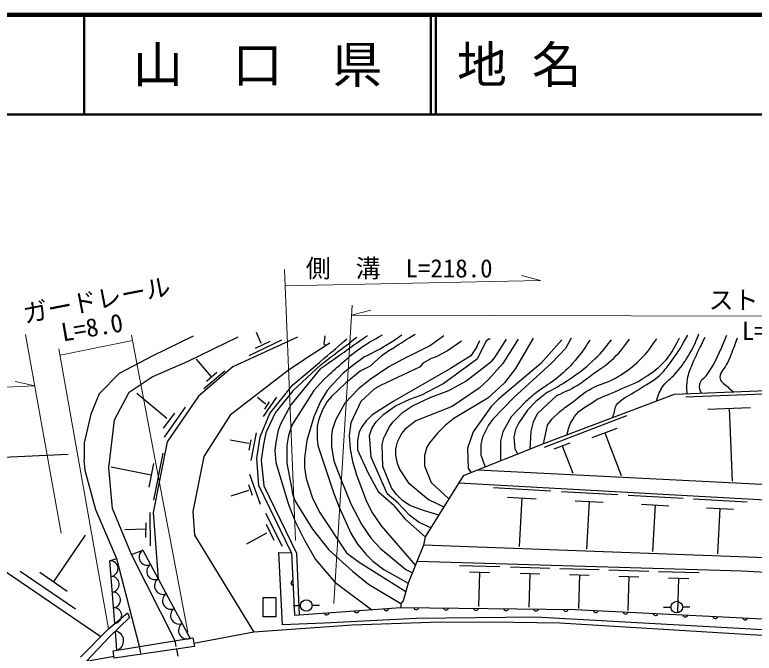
# Model space of a CAD drawing. Units: millimetres, scale not verified. Extents: x 40000 to 680000, y 20000 to 380000.
# Drawn here: x 326038 to 400172, y 315993 to 380000 of the extents above; entities that cross this region are included whole.
import ezdxf
from ezdxf.enums import TextEntityAlignment as Align

# ---------------------------------------------------------------- set-up
doc = ezdxf.new("R2010")
doc.units = ezdxf.units.MM
doc.header["$LTSCALE"] = 1000
for name, color, linetype, lineweight in [('M-BGD', 7, 'Continuous', 25), ('M-STR-HTXT', 7, 'Continuous', 13), ('M-STR-STR1', 1, 'Continuous', 25), ('M-TTL', 2, 'Continuous', 140), ('M-TTL-LINE', 7, 'Continuous', 50)]:
    doc.layers.add(name, color=color, linetype=linetype, lineweight=lineweight)
doc.layers.add('M-TTL-TXT', color=7, linetype='Continuous')
doc.styles.add('ＭＳ ゴシック', font='')
doc.styles.get('ＭＳ ゴシック').set_extended_font_data('MS Gothic')

msp = doc.modelspace()

# ---------------------------------------------------------------- linework, layer by layer
at = {"layer": 'M-BGD'}
for p, q in [((357108, 347825), (357023, 346978)), ((352768, 347384), (349515, 345804)), ((351622, 347244), (350147, 346542)), ((357616, 347063), (355753, 345878)), ((357023, 346978), (357193, 346894)), ((370838, 347287), (369416, 346313)), ((372365, 346708), (372658, 347345)), ((373279, 347232), (372433, 345539)), ((373533, 347486), (373279, 347232)), ((373703, 347486), (373533, 347486)), ((375311, 347486), (374126, 345624)), ((376497, 347486), (374973, 345031)), ((378021, 347571), (376243, 344523)), ((380899, 347402), (378783, 345031)), ((381831, 347571), (381238, 346555)), ((365405, 345708), (367626, 346813)), ((369416, 346313), (368284, 345708)), ((372365, 346708), (371755, 345793)), ((381238, 346555), (379883, 345116)), ((345772, 343695), (344249, 345469)), ((355753, 345878), (353467, 344354)), ((361087, 345708), (360071, 344946)), ((362865, 345878), (361680, 344777)), ((365405, 345708), (363543, 344692)), ((367776, 345539), (366929, 345031)), ((368284, 345708), (367776, 345539)), ((368961, 342999), (372433, 345539)), ((371755, 345793), (369723, 344523)), ((374126, 345624), (373757, 345218)), ((360071, 344946), (358954, 344055)), ((361680, 344777), (360664, 344269)), ((366929, 345031), (366675, 344692)), ((371247, 343253), (373757, 345218)), ((374973, 345031), (373533, 343422)), ((378783, 345031), (374549, 341475)), ((379883, 345116), (376073, 341644)), ((347085, 344279), (344998, 342486)), ((346294, 344144), (345251, 343247)), ((353467, 344354), (347625, 339866)), ((356685, 344523), (353721, 340882)), ((358954, 344055), (357870, 342914)), ((360664, 344269), (360071, 343761)), ((363543, 344692), (361680, 343422)), ((366675, 344692), (362696, 342830)), ((369723, 344523), (363966, 341221)), ((376243, 344523), (375142, 343084)), ((357023, 343422), (356007, 342322)), ((360071, 343761), (359225, 343084)), ((361680, 343422), (360495, 342491)), ((369554, 342322), (371247, 343253)), ((373533, 343422), (372602, 342576)), ((357870, 342914), (357362, 342322)), ((359225, 343084), (357785, 341729)), ((362696, 342830), (362103, 342491)), ((366845, 341898), (368961, 342999)), ((372602, 342576), (369893, 340713)), ((375142, 343084), (373449, 341560)), ((334502, 341983), (333655, 339951)), ((341271, 339525), (338287, 342017)), ((356007, 342322), (353806, 338850)), ((357362, 342322), (356685, 341221)), ((360495, 342491), (359140, 341052)), ((362103, 342491), (360749, 341221)), ((365659, 341475), (366845, 341898)), ((367691, 341644), (369554, 342322)), ((379460, 342152), (378275, 341221)), ((380391, 341814), (378444, 340036)), ((393315, 341683), (401914, 342017)), ((352271, 341672), (350937, 339729)), ((351545, 341204), (351089, 340455)), ((356685, 341221), (356007, 339697)), ((357362, 341221), (356939, 340459)), ((357785, 341729), (357362, 341221)), ((359140, 341052), (358209, 339358)), ((360749, 341221), (359733, 339104)), ((363966, 341221), (361849, 339866)), ((364220, 340798), (365659, 341475)), ((365913, 340798), (367691, 341644)), ((373449, 341560), (370062, 339528)), ((374549, 341475), (373787, 340713)), ((376073, 341644), (373957, 339443)), ((377259, 341221), (375819, 339697)), ((378275, 341221), (377428, 340374)), ((343114, 340666), (341008, 337664)), ((353721, 340882), (352705, 339020)), ((356939, 340459), (356515, 339443)), ((363035, 339951), (364220, 340798)), ((364897, 340120), (365913, 340798)), ((369893, 340713), (366252, 339274)), ((373787, 340713), (372009, 338173)), ((377428, 340374), (376581, 339104)), ((395515, 340476), (399815, 340644)), ((397665, 340560), (397950, 333250)), ((333655, 339951), (332978, 337072)), ((342043, 340069), (340902, 338559)), ((347625, 339866), (345001, 335718)), ((356007, 339697), (355330, 337326)), ((361849, 339866), (361257, 339274)), ((362273, 339189), (363035, 339951)), ((363966, 339189), (364897, 340120)), ((375819, 339697), (374973, 338173)), ((378444, 340036), (378021, 339189)), ((379883, 339443), (380645, 340205)), ((382370, 337883), (387412, 339810)), ((352705, 339020), (352451, 338342)), ((353806, 338850), (353467, 337834)), ((356515, 339443), (356346, 338766)), ((358209, 339358), (357870, 338342)), ((359733, 339104), (359563, 337834)), ((361257, 339274), (360833, 338681)), ((361849, 338512), (362273, 339189)), ((363627, 338766), (363966, 339189)), ((366252, 339274), (365151, 338427)), ((369215, 338850), (368453, 338088)), ((370062, 339528), (369215, 338850)), ((373533, 338850), (372941, 337665)), ((373957, 339443), (373533, 338850)), ((376581, 339104), (376243, 338427)), ((378021, 339189), (377767, 338258)), ((379037, 336988), (379460, 338850)), ((379460, 338850), (379883, 339443)), ((350223, 338079), (349696, 335306)), ((352451, 338342), (352197, 337157)), ((356346, 338766), (356346, 337496)), ((357870, 338342), (357785, 337750)), ((360579, 338173), (360410, 337326)), ((360833, 338681), (360579, 338173)), ((361595, 337834), (361849, 338512)), ((363035, 337580), (363627, 338766)), ((365151, 338427), (364813, 338004)), ((368453, 338088), (367607, 337072)), ((372009, 338173), (371417, 336564)), ((374973, 338173), (374719, 337242)), ((376243, 338427), (376073, 337665)), ((377767, 338258), (377687, 336415)), ((383919, 337609), (386441, 338572)), ((385180, 338090), (386818, 333804)), ((349720, 337377), (349509, 336359)), ((353467, 337834), (353298, 336818)), ((355330, 337326), (355076, 335548)), ((356346, 337496), (356431, 336818)), ((357785, 337750), (357785, 336649)), ((359563, 337834), (359648, 336480)), ((360410, 337326), (360410, 336395)), ((361765, 335633), (361595, 337834)), ((362865, 336903), (363035, 337580)), ((364813, 338004), (364389, 337157)), ((372941, 337665), (372771, 336903)), ((376073, 337665), (376158, 336480)), ((379141, 336650), (382352, 337876)), ((332978, 337072), (332978, 335379)), ((352197, 337157), (352113, 336310)), ((353298, 336818), (353298, 335040)), ((356431, 336818), (358039, 331992)), ((357785, 336649), (358039, 335294)), ((362950, 334702), (362865, 336903)), ((364389, 337157), (364220, 336480)), ((367353, 336649), (367099, 335802)), ((367607, 337072), (367353, 336649)), ((372771, 336903), (372771, 335887)), ((374719, 337242), (374719, 335260)), ((380128, 336475), (381733, 337088)), ((380930, 336781), (381973, 334053)), ((324863, 335663), (331377, 335939)), ((340883, 336042), (339940, 331339)), ((352113, 336310), (352197, 335125)), ((359648, 336480), (359902, 335210)), ((360410, 336395), (361426, 334109)), ((364220, 336480), (364220, 335802)), ((371417, 336564), (371501, 334532)), ((372771, 335887), (373185, 334647)), ((376158, 336480), (376462, 335947)), ((345001, 335718), (343900, 330214)), ((352197, 335125), (353467, 330892)), ((355076, 335548), (355076, 334617)), ((358039, 335294), (358717, 333432)), ((359902, 335210), (360325, 333770)), ((363373, 331992), (361765, 335633)), ((364220, 335802), (364389, 335040)), ((367099, 335802), (367099, 334786)), ((339706, 333832), (335708, 334633)), ((339941, 335008), (339470, 332656)), ((353298, 335040), (353806, 332416)), ((355076, 334617), (355245, 333516)), ((363797, 332585), (362950, 334702)), ((364389, 335040), (364643, 334363)), ((364643, 334363), (365490, 333093)), ((367099, 334786), (367776, 333093)), ((371501, 334532), (371755, 334109)), ((349567, 333946), (350644, 330950)), ((360325, 333770), (361257, 331315)), ((361426, 334109), (362520, 332136)), ((349485, 332904), (349848, 331851)), ((355245, 333516), (355838, 331654)), ((358717, 333432), (359733, 330976)), ((365490, 333093), (367522, 331400)), ((367776, 333093), (369564, 331484)), ((349485, 332307), (347706, 331722)), ((353806, 332416), (353882, 331946)), ((364051, 330807), (362520, 332136)), ((364305, 331908), (363797, 332585)), ((374043, 332591), (379796, 332268)), ((380860, 332208), (386483, 331892)), ((353882, 331946), (354145, 331230)), ((355838, 331654), (356600, 330130)), ((358039, 331992), (358547, 330638)), ((363373, 331992), (364427, 331105)), ((364897, 331315), (364305, 331908)), ((367522, 331400), (369059, 330676)), ((375432, 331647), (378309, 331486)), ((376871, 331566), (376596, 326676)), ((387545, 331833), (393040, 331524)), ((394101, 331465), (399470, 331163)), ((353467, 330892), (354145, 329198)), ((354145, 331230), (355881, 328420)), ((359733, 330976), (360833, 328860)), ((361257, 331315), (361849, 330130)), ((364051, 330807), (365151, 329452)), ((365659, 329791), (364389, 331146)), ((365659, 330807), (364897, 331315)), ((367014, 330299), (365659, 330807)), ((382218, 331286), (385030, 331128)), ((383624, 331207), (383356, 326427)), ((388873, 330931), (391620, 330777)), ((390246, 330854), (389984, 326184)), ((339573, 330085), (339608, 326768)), ((343900, 330214), (344069, 327844)), ((351170, 330025), (352832, 326725)), ((356600, 330130), (359309, 326066)), ((358547, 330638), (359733, 328013)), ((361849, 330130), (362781, 328775)), ((368543, 329849), (367014, 330299)), ((395398, 330584), (398083, 330433)), ((396740, 330509), (396484, 325945)), ((354145, 329198), (355076, 327336)), ((365151, 329452), (367183, 327674)), ((366591, 329114), (365659, 329791)), ((339164, 328429), (337063, 328365)), ((339187, 329067), (339134, 327593)), ((351229, 328937), (352025, 327310)), ((355881, 328420), (357531, 326366)), ((360833, 328860), (361765, 327505)), ((362781, 328775), (366198, 324788)), ((367749, 328579), (366591, 329114)), ((329918, 323131), (333113, 327833)), ((344069, 327844), (349996, 318107)), ((351264, 328036), (349275, 326913)), ((359733, 328013), (360410, 326912)), ((355076, 327336), (356177, 325388)), ((361765, 327505), (362696, 326489)), ((367183, 327674), (367014, 326828)), ((357531, 326366), (359901, 324225)), ((360410, 326912), (361257, 325896)), ((362696, 326489), (365236, 324372)), ((367014, 326828), (365490, 323018)), ((336256, 325459), (335580, 325266)), ((359309, 326066), (360553, 325134)), ((361257, 325896), (361934, 325219)), ((336067, 318983), (335580, 325266)), ((356177, 325388), (358124, 323102)), ((360553, 325134), (365236, 322171)), ((361934, 325219), (363035, 324372)), ((370624, 324793), (374679, 324672)), ((332120, 320422), (326588, 324181)), ((331301, 322191), (328535, 324071)), ((359901, 324225), (361498, 322926)), ((363035, 324372), (365490, 323018)), ((365236, 324372), (365899, 324041)), ((371620, 324155), (373647, 324094)), ((372633, 324124), (372530, 320677)), ((375727, 324640), (379686, 324521)), ((376699, 324017), (378679, 323957)), ((377689, 323987), (377588, 320622)), ((380694, 324491), (384637, 324373)), ((385608, 324344), (389607, 324224)), ((390571, 324195), (394641, 324073)), ((381662, 323870), (383633, 323811)), ((382648, 323841), (382547, 320489)), ((386590, 323714), (388589, 323654)), ((387589, 323684), (387487, 320285)), ((391570, 323554), (393605, 323493)), ((392587, 323523), (392484, 320064)), ((358124, 323102), (361833, 320358)), ((361498, 322926), (364728, 320986)), ((365490, 323018), (364982, 321240)), ((350927, 319631), (350927, 321578)), ((350927, 321578), (352197, 321578)), ((352197, 321578), (352197, 319631)), ((364982, 321240), (364728, 320986)), ((353933, 320790), (354671, 320790)), ((355846, 320820), (356578, 320820)), ((364728, 320986), (364728, 320562)), ((391075, 320625), (391813, 320625)), ((392988, 320655), (393720, 320655)), ((352197, 319631), (350927, 319631)), ((336275, 316299), (336127, 318210))]:
    msp.add_line(p, q, dxfattribs=at)
for points in [[(334502, 341983), (336530, 344061), (339927, 345838), (343955, 347813)], [(337739, 325880), (335831, 330485), (335454, 334588), (336051, 339398), (337490, 342171), (339807, 343699), (343406, 345261), (348426, 347718)], [(350767, 347068), (350662, 347197), (350288, 348133)], [(354387, 347676), (347883, 344701), (344460, 341761), (341318, 337197), (339896, 330105), (340405, 323435)], [(334653, 317650), (323078, 325515), (322225, 345624)], [(353795, 326041), (350519, 332793), (350290, 335514), (350641, 337691), (351607, 340025), (353906, 342904), (356574, 345133)], [(356724, 344914), (353916, 342285), (352129, 340109), (351209, 338088), (350990, 336918), (350748, 335358), (351000, 332783), (354292, 326019), (354564, 319844)], [(435275, 316429), (437955, 316280), (437943, 317497), (437086, 319832), (426465, 328715), (412049, 339537), (403068, 342363), (392138, 341937), (379037, 336988), (370993, 333770), (367183, 327674)], [(351194, 340958), (350995, 341110), (350363, 341614)], [(349511, 337009), (349299, 337061), (347625, 337366)], [(338537, 316663), (336256, 325459), (334176, 330357), (333096, 334306), (332978, 335379)], [(424689, 330048), (408888, 332491), (372459, 334357)], [(370566, 333087), (409724, 330888), (426742, 328483)], [(342117, 317239), (337739, 325880), (338862, 326319)], [(338862, 326319), (340405, 323435), (343612, 317480)], [(433071, 323190), (408551, 325302), (367014, 326828)], [(435345, 317744), (435275, 316429), (378244, 319593), (366273, 319488), (357057, 319014), (352862, 318838), (352520, 326075), (353795, 326041)], [(353795, 326041), (354076, 319809), (364728, 320562), (382223, 320371), (435345, 317744)], [(366371, 325221), (398963, 324243), (408382, 323710), (435232, 321382)], [(332626, 315583), (335433, 318446), (337330, 320054), (337541, 319574), (335528, 317631), (333211, 315209), (335966, 315696)], [(437984, 315856), (419845, 316823), (399799, 317841), (380680, 318996), (373764, 319101), (367708, 319072), (359867, 318791), (349996, 318107), (343998, 316970)]]:
    msp.add_lwpolyline(points, dxfattribs=at)
msp.add_lwpolyline([(335888, 316237), (343886, 317524), (344060, 316660), (335992, 315512)], close=True, dxfattribs=at)
for centre in [(355261, 320781), (392403, 320616)]:
    msp.add_circle(centre, 579, dxfattribs=at)
for centre, radius, start, end in [((339311, 325632), 821, 123.09974, 293.19312), ((335602, 324478), 789, 277.24818, 91.62338), ((340082, 324189), 821, 123.09974, 293.19312), ((335724, 322907), 789, 277.24818, 91.62338), ((340896, 322739), 852, 125.14914, 291.45682), ((353987, 323046), 256, 105.26098, 259.90022), ((335846, 321336), 789, 277.24818, 91.62338), ((341697, 321250), 852, 125.14914, 291.45682), ((335968, 319765), 789, 277.24818, 91.62338), ((342499, 319761), 852, 125.14914, 291.45682), ((360294, 320305), 256, 196.72357, 351.3628), ((363287, 320517), 256, 196.72357, 351.3628), ((366288, 320602), 256, 192.05417, 346.69341), ((369288, 320569), 256, 192.05417, 346.69341), ((372287, 320536), 256, 192.05417, 346.69341), ((375287, 320503), 256, 192.05417, 346.69341), ((378287, 320470), 256, 192.05417, 346.69341), ((381287, 320438), 256, 192.05417, 346.69341), ((384286, 320325), 256, 189.84874, 344.48797), ((357302, 320094), 256, 196.72357, 351.3628), ((387283, 320177), 256, 189.84874, 344.48797), ((390279, 320029), 256, 189.84874, 344.48797), ((393275, 319881), 256, 189.84874, 344.48797), ((396272, 319733), 256, 189.84874, 344.48797), ((399268, 319584), 256, 189.84874, 344.48797), ((343301, 318272), 852, 125.14914, 291.45682), ((335965, 317236), 987, 288.32239, 80.54917)]:
    msp.add_arc(centre, radius, start, end, dxfattribs=at)
for points in [[(356685, 344523), (359046, 346190), (359046, 346190), (361407, 347858)], [(367626, 346813), (368348, 347335), (368348, 347335), (369069, 347858)], [(356574, 345133), (357951, 346324), (357951, 346324), (359327, 347515)], [(356724, 344914), (358526, 346294), (358526, 346294), (360328, 347673)]]:
    msp.add_open_spline(points, degree=3, dxfattribs=at)
for points, knots in [([(357023, 343422), (357874, 344225), (358104, 344445), (358827, 345067), (359492, 345639), (359855, 345974), (360565, 346489), (361432, 347117), (361785, 347296), (362908, 347910)], [0, 0, 0, 0, 1, 1, 1, 2, 2, 2, 3, 3, 3, 3]), ([(361087, 345708), (362269, 346309), (362615, 346465), (363540, 347041), (364063, 347367), (364243, 347481), (364857, 347910)], [0, 0, 0, 0, 1, 1, 1, 2, 2, 2, 2]), ([(362865, 345878), (363536, 346318), (363708, 346429), (364251, 346778), (364998, 347258), (365238, 347406), (366173, 347989)], [0, 0, 0, 0, 1, 1, 1, 2, 2, 2, 2]), ([(385976, 339609), (386038, 339792), (386054, 339838), (386105, 339985), (386244, 340388), (386184, 340699), (386474, 341012), (387098, 341685), (387661, 341814), (388422, 342328), (389317, 342934), (389930, 343136), (390713, 343882), (391300, 344441), (391548, 344835), (392029, 345488), (392681, 346373), (392863, 346735), (393504, 347884)], [0, 0, 0, 0, 1, 1, 1, 2, 2, 2, 3, 3, 3, 4, 4, 4, 5, 5, 5, 6, 6, 6, 6]), ([(390366, 341260), (390589, 341966), (390680, 342259), (391055, 342802), (391427, 343341), (391812, 343492), (392240, 343987), (392807, 344644), (393102, 345038), (393556, 345778), (394064, 346605), (394200, 346957), (394636, 348016)], [0, 0, 0, 0, 1, 1, 1, 2, 2, 2, 3, 3, 3, 4, 4, 4, 4]), ([(394872, 342043), (394731, 342368), (394669, 342584), (394715, 342934), (394778, 343415), (395176, 343535), (395452, 343935), (396433, 345353), (396614, 346009), (397427, 347884)], [0, 0, 0, 0, 1, 1, 1, 2, 2, 2, 3, 3, 3, 3]), ([(383683, 347384), (383062, 346399), (382852, 346079), (382208, 345330), (381506, 344514), (381045, 344110), (380207, 343434), (379512, 342874), (379039, 342671), (378338, 342118), (377907, 341779), (377761, 341660), (377259, 341221)], [0, 0, 0, 0, 1, 1, 1, 2, 2, 2, 3, 3, 3, 4, 4, 4, 4]), ([(379460, 342152), (380565, 342762), (380895, 342946), (381760, 343540), (382642, 344145), (383135, 344497), (383920, 345225), (384758, 346002), (385028, 346352), (385868, 347410)], [0, 0, 0, 0, 1, 1, 1, 2, 2, 2, 3, 3, 3, 3]), ([(380391, 341814), (381498, 342338), (381850, 342481), (382708, 343039), (383283, 343413), (383579, 343660), (384130, 344066), (384793, 344554), (385200, 344784), (385815, 345330), (386638, 346061), (386885, 346433), (387658, 347463)], [0, 0, 0, 0, 1, 1, 1, 2, 2, 2, 3, 3, 3, 4, 4, 4, 4]), ([(380645, 340205), (381272, 340676), (381435, 340797), (381945, 341170), (382689, 341714), (383057, 342098), (383867, 342539), (384733, 343010), (385322, 343061), (386184, 343540), (387132, 344066), (387646, 344416), (388448, 345146), (389334, 345952), (389612, 346378), (390397, 347515)], [0, 0, 0, 0, 1, 1, 1, 2, 2, 2, 3, 3, 3, 4, 4, 4, 5, 5, 5, 5]), ([(381418, 337887), (381546, 338567), (381656, 338874), (381971, 339432), (382473, 340321), (383105, 340565), (383946, 341144), (384742, 341692), (385309, 341787), (386184, 342197), (387242, 342692), (387903, 342844), (388896, 343461), (389799, 344022), (390322, 344349), (391055, 345119), (391859, 345965), (392088, 346446), (392687, 347621)], [0, 0, 0, 0, 1, 1, 1, 2, 2, 2, 3, 3, 3, 4, 4, 4, 5, 5, 5, 6, 6, 6, 6]), ([(395215, 347647), (394788, 346785), (394673, 346562), (394346, 345857), (394190, 345518), (394081, 345337), (393951, 344988), (393729, 344390), (393546, 344065), (393451, 343434), (393367, 342875), (393377, 342632), (393426, 341987)], [0, 0, 0, 0, 1, 1, 1, 2, 2, 2, 3, 3, 3, 4, 4, 4, 4]), ([(398454, 347568), (398029, 346383), (397922, 346033), (397479, 345093), (397209, 344519), (396763, 344279), (396742, 343645), (396727, 343184), (397152, 343048), (397479, 342723), (397714, 342491), (397809, 342408), (398118, 342170)], [0, 0, 0, 0, 1, 1, 1, 2, 2, 2, 3, 3, 3, 4, 4, 4, 4])]:
    msp.add_open_spline(points, degree=3, knots=knots, dxfattribs=at)
at = {"layer": 'M-STR-HTXT'}
for p, q in [((353087, 354470), (354184, 327308)), ((378759, 353351), (376829, 353873)), ((353153, 352832), (378759, 353351)), ((359861, 350875), (358039, 320986)), ((359799, 349872), (361732, 350385)), ((435694, 349702), (359799, 349872)), ((327112, 347952), (330692, 328013)), ((337744, 347889), (343392, 318107)), ((337847, 347345), (330573, 345876)), ((330461, 346508), (335433, 318446)), ((328036, 342803), (200559, 337411)), ((328036, 342803), (326084, 343238))]:
    msp.add_line(p, q, dxfattribs=at)
at = {"layer": 'M-STR-STR1'}
for p, q in [((338666, 316003), (338537, 316663)), ((342228, 316678), (342117, 317239)), ((342423, 315698), (342287, 316384))]:
    msp.add_line(p, q, dxfattribs=at)
at = {"layer": 'M-TTL'}
msp.add_line((680000, 380000), (40000, 380000), dxfattribs=at)
at = {"layer": 'M-TTL-LINE'}
for p, q in [((333000, 380000), (333000, 370000)), ((367750, 380000), (367750, 370000)), ((368250, 380000), (368250, 370000)), ((40000, 370000), (680000, 370000))]:
    msp.add_line(p, q, dxfattribs=at)

# ---------------------------------------------------------------- texts
at = {"layer": 'M-STR-HTXT', "style": 'ＭＳ ゴシック'}
for s, p in [('側\u3000溝\u3000L=218.0', (355210, 353115)), ('ストンガード', (395602, 349941)), ('L=77.0', (398923, 346852))]:
    msp.add_text(s, height=1833, dxfattribs=at).set_placement(p, align=Align.BOTTOM_LEFT)
for s, rotation, p in [('ガードレール', 10.976, (327156, 348544)), ('L=8.0', 9.562, (330953, 346699))]:
    msp.add_text(s, height=1833, rotation=rotation, dxfattribs=at).set_placement(p, align=Align.BOTTOM_LEFT)
at = {"layer": 'M-TTL-TXT', "style": 'ＭＳ ゴシック'}
msp.add_text('地 名', height=3666, dxfattribs=at).set_placement((370380, 375000), align=Align.MIDDLE_LEFT)
msp.add_text('山\u3000口\u3000県', height=3666, dxfattribs=at).set_placement((350375, 375000), align=Align.MIDDLE_CENTER)

doc.saveas('drawing.dxf')
